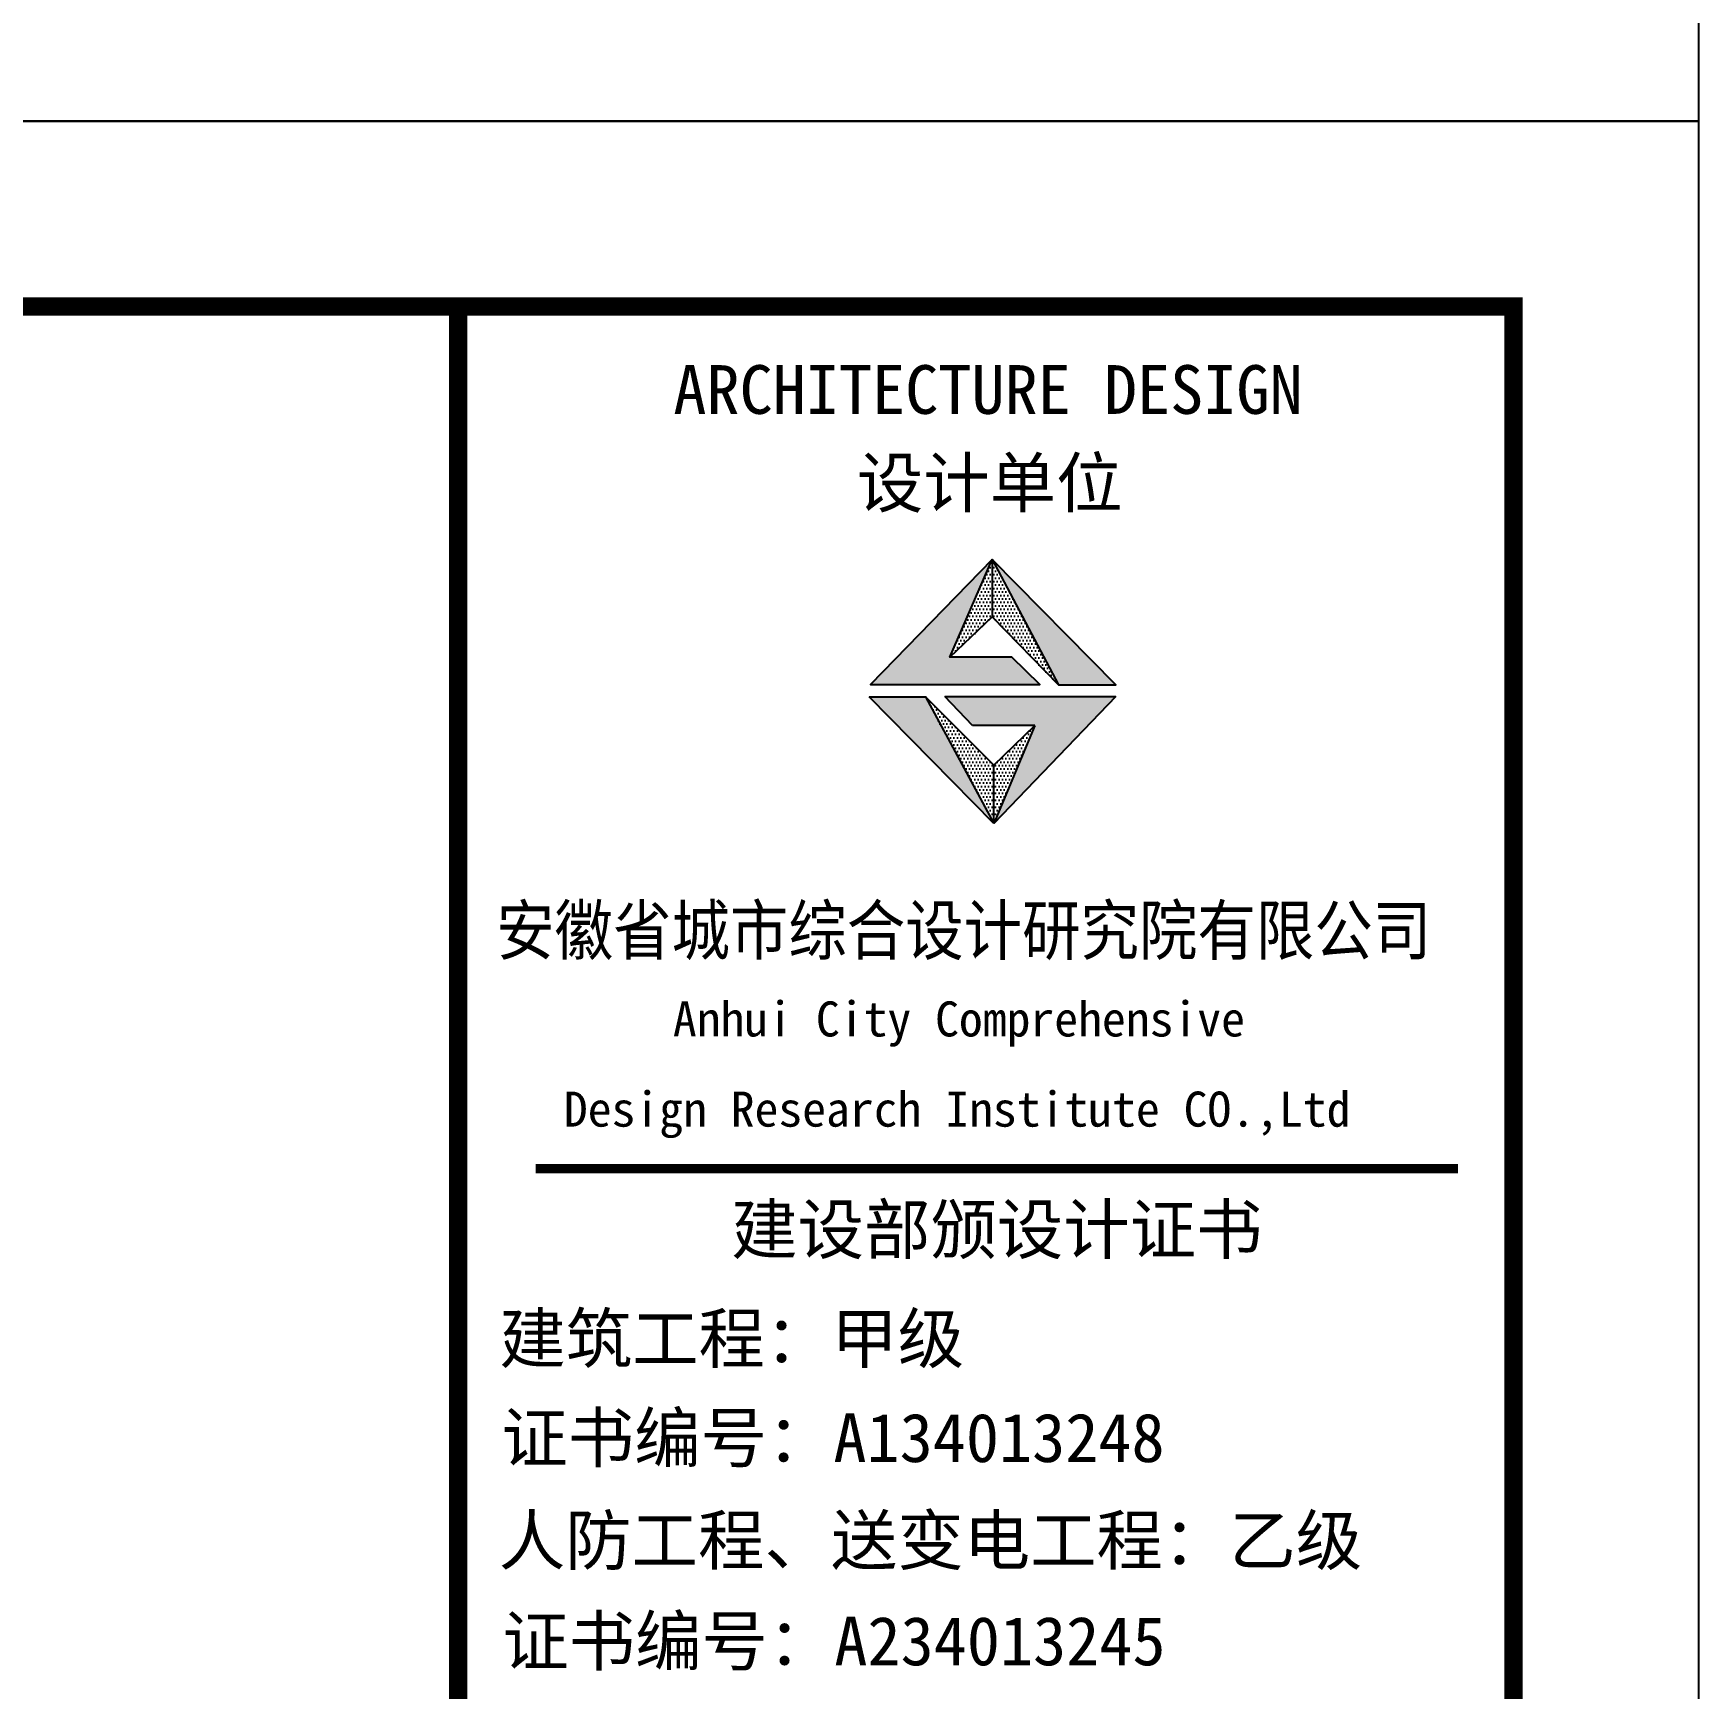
# Model space of a CAD drawing. Extents: x 1036631 to 1215829, y 514619 to 909419.
# Drawn here: x 1201439 to 1215829, y 568277 to 582579 of the extents above; entities that cross this region are included whole.
import ezdxf

# ---------------------------------------------------------------- set-up
doc = ezdxf.new("R2010")
doc.units = 0
doc.header["$LTSCALE"] = 1000
doc.header["$MEASUREMENT"] = 0
for name, color, linetype in [('A_DE_DETAIL_3', 144, 'Continuous'), ('PUB_TEXT', 7, 'Continuous'), ('PUB_TITLE', 4, 'Continuous'), ('图框', 7, 'Continuous')]:
    doc.layers.add(name, color=color, linetype=linetype)
doc.styles.add('黑体', font='simhei.ttf')

msp = doc.modelspace()

# ---------------------------------------------------------------- hatches: boundary and pattern name
for points in [[(1209359, 577188), (1209724, 578033), (1208673, 576954), (1210136, 576954), (1209893, 577188)], [(1210297, 576949), (1210792, 576949), (1209724, 578033)]]:
    msp.add_hatch(color=1).paths.add_polyline_path(points)
at = {"layer": 'A_DE_DETAIL_3'}
for points in [[(1209147, 576845), (1208661, 576845), (1209738, 575752)], [(1209314, 576848), (1209553, 576598), (1210094, 576598), (1209738, 575752), (1210793, 576848)]]:
    msp.add_hatch(color=1, dxfattribs=at).paths.add_polyline_path(points)
at = {"layer": 'PUB_TEXT'}
h = msp.add_hatch(dxfattribs=at)
h.set_pattern_fill('DOTS', color=256, scale=480.000003, style=0)
h.set_pattern_definition([(0, (-2437256.924, 1955712.764), (15.00000008, 30.00000016), [0, -30.00000016])])
h.paths.add_polyline_path([(1209738, 575752), (1209738, 576256), (1209147, 576845)])
h.paths.add_polyline_path([(1210094, 576598), (1209738, 576256), (1209738, 575752)])
h.paths.add_polyline_path([(1209724, 578033), (1209724, 577536), (1210297, 576949)])
h.paths.add_polyline_path([(1209724, 577536), (1209724, 578033), (1209359, 577188)])

# ---------------------------------------------------------------- linework, layer by layer
for p, q in [((1209359, 577188), (1209724, 578033)), ((1209724, 578033), (1210297, 576949)), ((1209738, 575752), (1208661, 576845)), ((1208661, 576845), (1209147, 576845)), ((1208661, 576845), (1209147, 576845)), ((1209738, 576256), (1209147, 576845)), ((1209314, 576848), (1210793, 576848)), ((1209553, 576598), (1209314, 576848)), ((1210793, 576848), (1209738, 575752)), ((1210094, 576598), (1209553, 576598)), ((1209738, 576256), (1210094, 576598)), ((1210094, 576598), (1209738, 575752)), ((1209738, 575752), (1209738, 576256)), ((1209738, 575752), (1209738, 576256))]:
    msp.add_line(p, q)
for points in [[(1209893, 577188), (1209359, 577188), (1209724, 577536), (1210297, 576949), (1210792, 576949), (1209724, 578033), (1208673, 576954), (1210136, 576954), (1209893, 577188)], [(1209724, 578033), (1209724, 577536)]]:
    msp.add_lwpolyline(points)
at = {"layer": 'A_DE_DETAIL_3', "color": 1}
for p, q in [((1209738, 575752), (1208661, 576845)), ((1209147, 576845), (1209738, 575752))]:
    msp.add_line(p, q, dxfattribs=at)
at = {"layer": 'PUB_TITLE'}
for points in [[(1096949, 581819), (1215829, 581819), (1215829, 649019), (1096949, 649019)], [(1096949, 514619), (1215829, 514619), (1215829, 581819), (1096949, 581819)]]:
    msp.add_lwpolyline(points, close=True, dxfattribs=at)
at = {"layer": 'PUB_TITLE', "const_width": 160}
msp.add_lwpolyline([(1100949, 516219), (1214229, 516219), (1214229, 580219), (1100949, 580219)], close=True, dxfattribs=at)
at = {"layer": '图框', "color": 4}
msp.add_line((1205109, 580219), (1205109, 516219), dxfattribs=at)
for points, const_width in [([(1205109, 580219), (1205109, 516219)], 158), ([(1205780, 572769), (1213748, 572769)], 79.7)]:
    msp.add_lwpolyline(points, dxfattribs=dict(at, const_width=const_width))
at = {"layer": '图框', "color": 4, "const_width": 158}
msp.add_lwpolyline([(1205109, 580219), (1214229, 580219), (1214229, 516219), (1205109, 516219)], close=True, dxfattribs=at)

# ---------------------------------------------------------------- texts
at = {"layer": '图框', "color": 4, "style": '黑体'}
for s, height, p in [('ARCHITECTURE DESIGN', 420.71, (1206969, 579291)), ('设计单位', 420.7, (1208555, 578485)), ('Anhui City Comprehensive ', 302.78, (1206965, 573912)), (' Design Research Institute CO.,Ltd', 302.78, (1205817, 573133)), ('建设部颁设计证书', 420.7, (1207469, 572035)), (' 建筑工程：甲级', 420.7, (1205179, 571093)), ('证书编号：A134013248', 420.71, (1205483, 570235)), ('人防工程、送变电工程：乙级', 420.71, (1205461, 569349)), ('证书编号：A234013245', 420.71, (1205491, 568479))]:
    msp.add_text(s, height=height, dxfattribs=at).set_placement(p)
at = {"layer": '图框', "color": 4, "style": '黑体', "width": 0.88}
msp.add_text('安徽省城市综合设计研究院有限公司', height=420.71, dxfattribs=at).set_placement((1205438, 574619))

doc.saveas('drawing.dxf')
